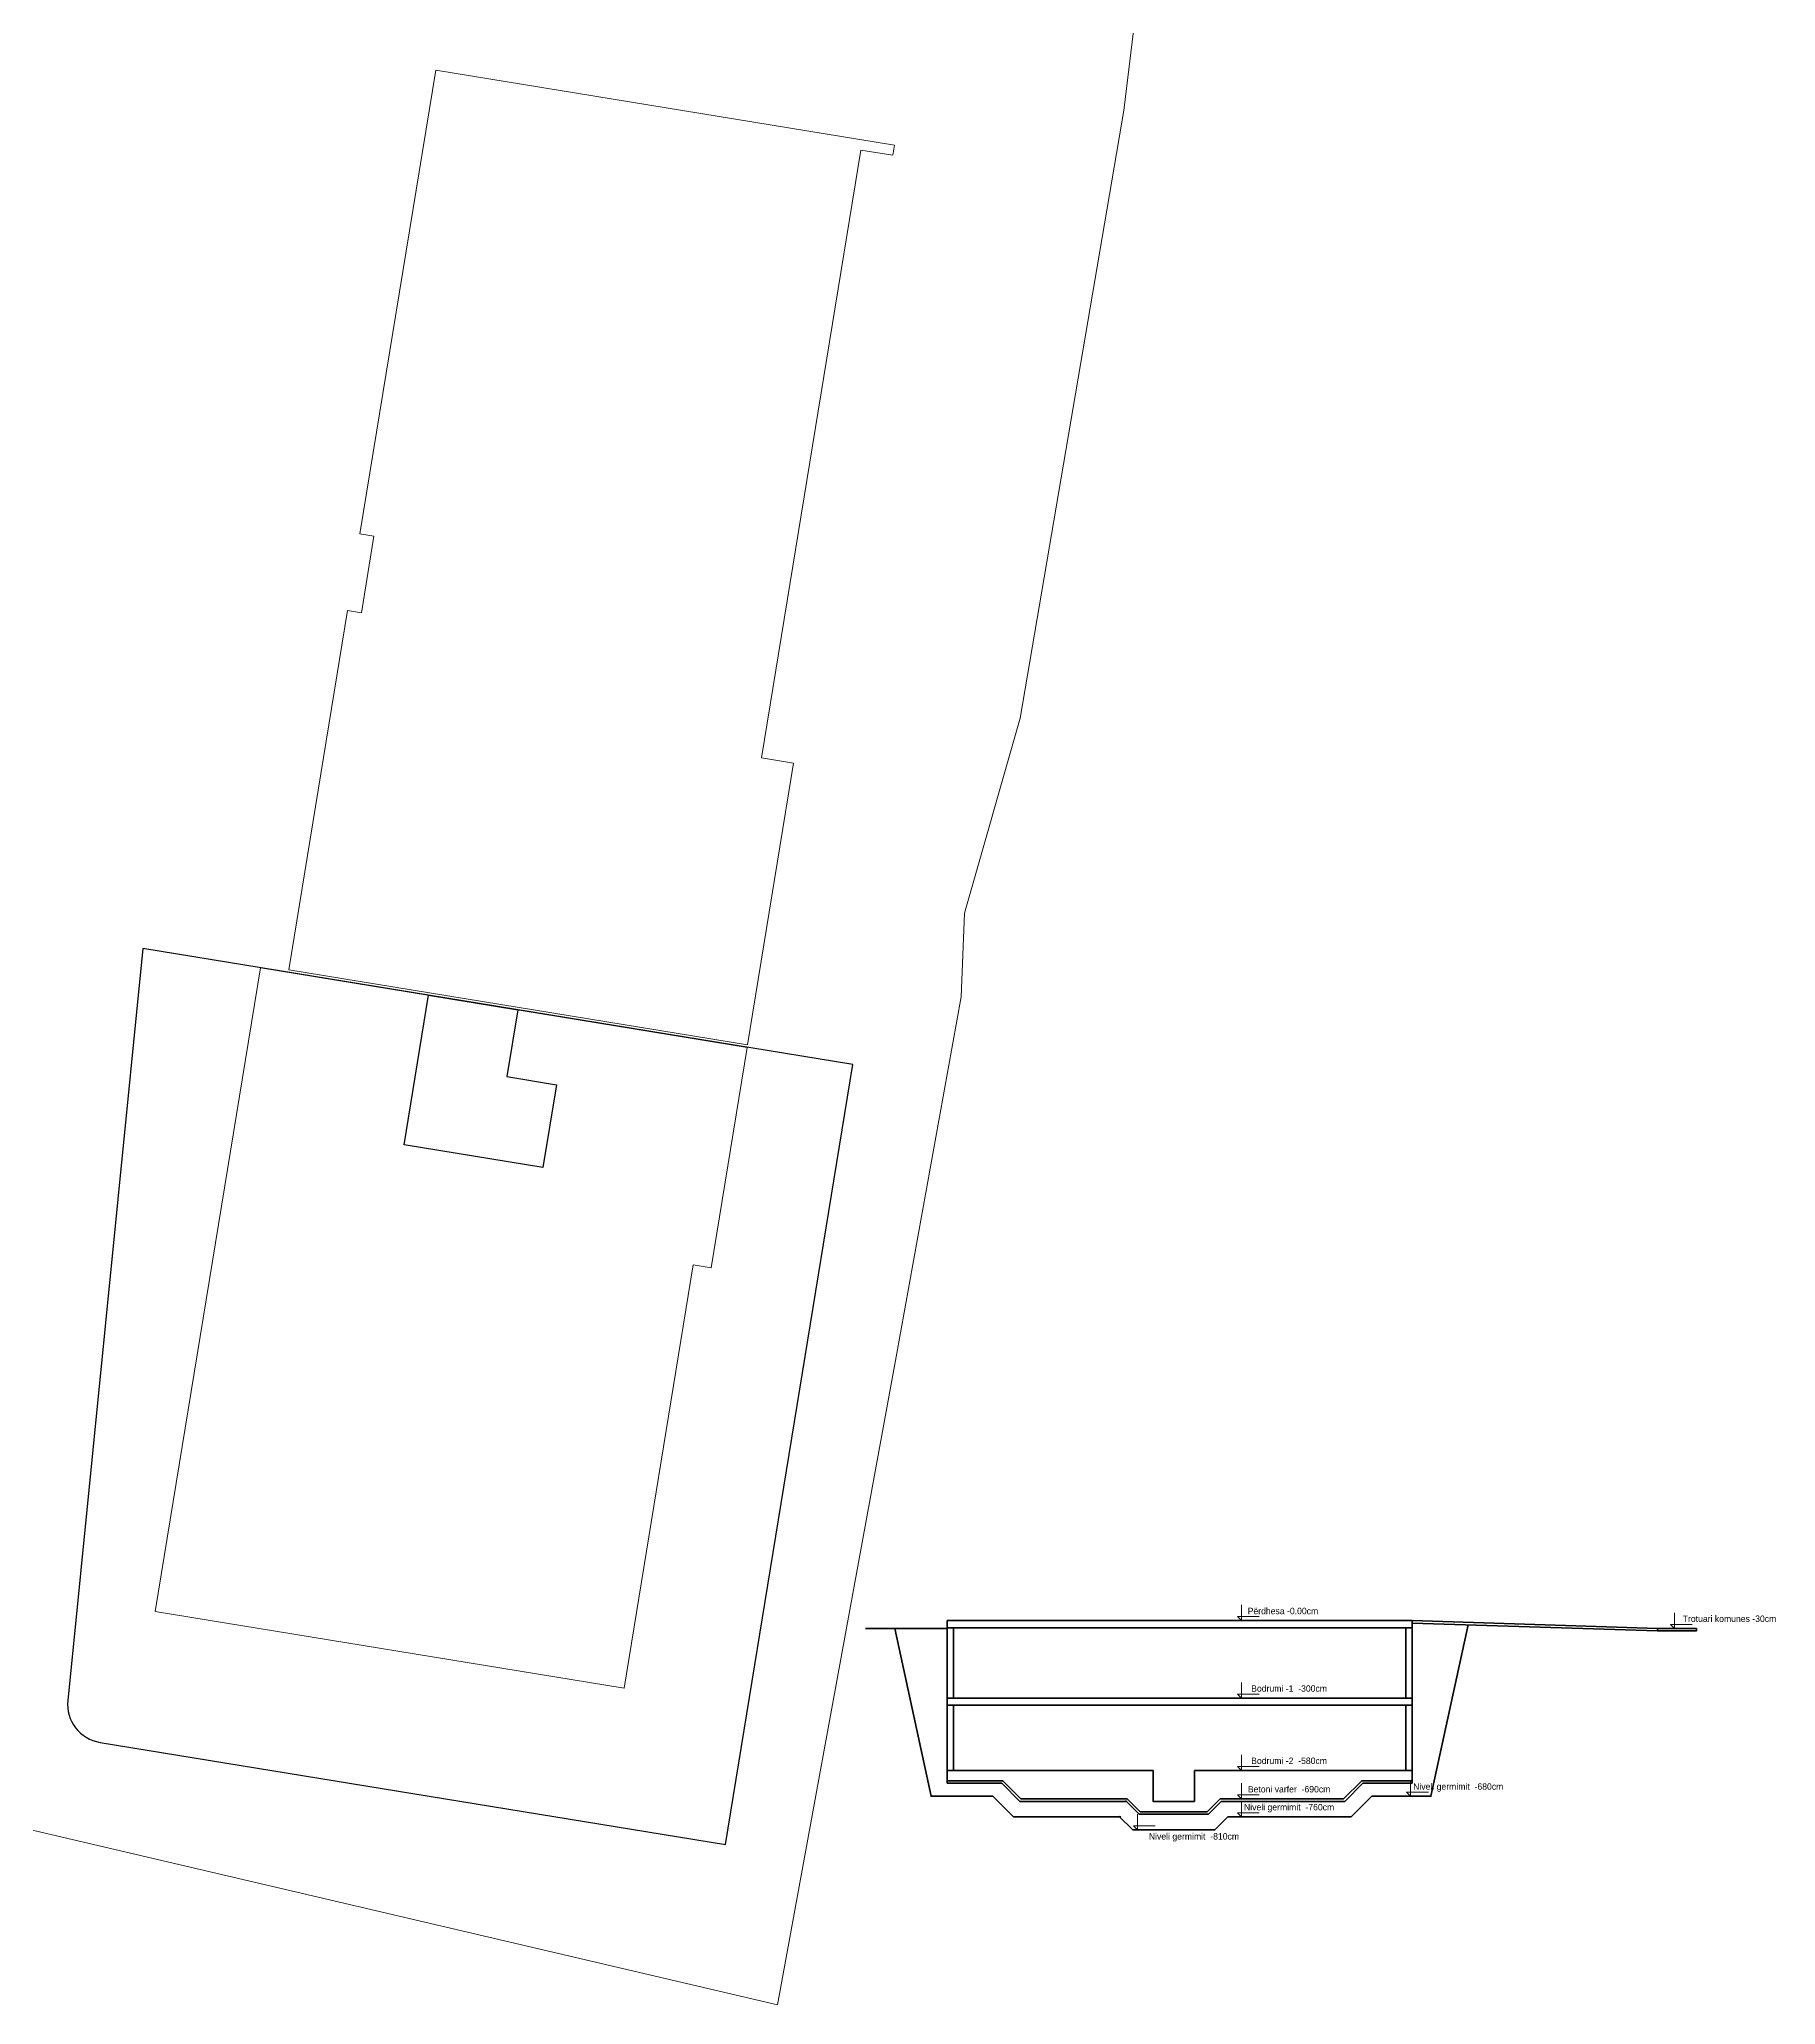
# Model space of a CAD drawing. Header units: metres. Extents: x 7511353 to 7511467, y 4692177 to 4692372.
# Drawn here: x 7511395.5 to 7511462.7, y 4692176.9 to 4692253 of the extents above; entities that cross this region are included whole.
import ezdxf

# ---------------------------------------------------------------- set-up
doc = ezdxf.new("R2010")
doc.units = ezdxf.units.M
for name, color, linetype, lineweight in [('2D Drafting - General_Pen_No__7', 7, 'Continuous', 35), ('2D Drafting - General_Pen_No__86', 173, 'Continuous', 20), ('A - Fleta_Pen_No__86', 173, 'Continuous', 20), ('ParcRePo', 7, 'Continuous', 0), ('urbanizem', 1, 'Continuous', 0)]:
    doc.layers.add(name, color=color, linetype=linetype, lineweight=lineweight)
doc.layers.add('bodrumi', color=5, linetype='Continuous')
doc.styles.add('GENERATED_STYLE_1', font='GOTHIC.TTF')

msp = doc.modelspace()

# ---------------------------------------------------------------- linework, layer by layer
at = {"layer": '2D Drafting - General_Pen_No__7', "color": 7, "linetype": 'Continuous', "lineweight": 35, "flags": 128}
for points in [[(7511430.617, 4692191.749), (7511448.633, 4692191.749)], [(7511430.617, 4692185.549), (7511430.617, 4692191.749)], [(7511430.617, 4692191.469), (7511448.633, 4692191.469)], [(7511430.867, 4692188.749), (7511430.867, 4692191.469)], [(7511447.063, 4692184.949), (7511449.351, 4692184.949), (7511450.791, 4692191.581)], [(7511448.383, 4692188.749), (7511448.383, 4692191.469)], [(7511448.633, 4692185.449), (7511448.633, 4692191.749)], [(7511458.133, 4692191.449), (7511448.633, 4692191.749)], [(7511458.133, 4692191.349), (7511448.633, 4692191.649)], [(7511427.455, 4692191.449), (7511430.617, 4692191.449)], [(7511432.389, 4692184.949), (7511429.998, 4692184.949), (7511428.587, 4692191.449)], [(7511430.617, 4692188.749), (7511448.633, 4692188.749)], [(7511430.617, 4692188.469), (7511448.633, 4692188.469)], [(7511430.867, 4692185.949), (7511430.867, 4692188.469)], [(7511448.383, 4692185.949), (7511448.383, 4692188.469)], [(7511430.617, 4692185.949), (7511438.593, 4692185.949)], [(7511430.617, 4692185.549), (7511432.778, 4692185.549)], [(7511430.617, 4692185.449), (7511430.617, 4692185.549)], [(7511430.617, 4692185.449), (7511432.737, 4692185.449)], [(7511432.737, 4692185.449), (7511433.437, 4692184.749), (7511437.593, 4692184.749)], [(7511432.778, 4692185.549), (7511433.478, 4692184.849), (7511437.593, 4692184.849)], [(7511437.523, 4692184.778), (7511438.052, 4692184.249), (7511440.735, 4692184.249), (7511441.235, 4692184.749), (7511446.015, 4692184.749), (7511446.715, 4692185.449), (7511448.633, 4692185.449)], [(7511437.593, 4692184.849), (7511438.093, 4692184.349), (7511440.693, 4692184.349), (7511441.193, 4692184.849), (7511445.973, 4692184.849), (7511446.673, 4692185.549), (7511448.633, 4692185.549)], [(7511438.593, 4692185.949), (7511438.593, 4692184.749), (7511440.193, 4692184.749), (7511440.193, 4692185.949)], [(7511440.193, 4692185.949), (7511448.633, 4692185.949)], [(7511432.389, 4692184.949), (7511433.189, 4692184.149), (7511437.345, 4692184.149)], [(7511447.063, 4692184.949), (7511446.263, 4692184.149), (7511441.483, 4692184.149)], [(7511437.274, 4692184.178), (7511437.804, 4692183.649), (7511440.983, 4692183.649), (7511441.483, 4692184.149)]]:
    msp.add_lwpolyline(points, dxfattribs=at)
msp.add_lwpolyline([(7511459.633, 4692191.449), (7511458.133, 4692191.449), (7511458.133, 4692191.349), (7511459.633, 4692191.349)], close=True, dxfattribs=at)
at = {"layer": '2D Drafting - General_Pen_No__86', "color": 173, "linetype": 'Continuous', "lineweight": 20, "flags": 128}
for points in [[(7511442.017, 4692192.355), (7511442.017, 4692191.749), (7511441.863, 4692191.903), (7511442.705, 4692191.903)], [(7511458.788, 4692192.055), (7511458.788, 4692191.449), (7511458.634, 4692191.603), (7511459.475, 4692191.603)], [(7511442.017, 4692189.355), (7511442.017, 4692188.749), (7511441.863, 4692188.903), (7511442.705, 4692188.903)], [(7511442.017, 4692186.555), (7511442.017, 4692185.949), (7511441.863, 4692186.103), (7511442.705, 4692186.103)], [(7511442.017, 4692185.455), (7511442.017, 4692184.849), (7511441.863, 4692185.003), (7511442.705, 4692185.003)], [(7511448.567, 4692185.555), (7511448.567, 4692184.949), (7511448.413, 4692185.103), (7511449.255, 4692185.103)], [(7511442.017, 4692184.755), (7511442.017, 4692184.149), (7511441.863, 4692184.303), (7511442.705, 4692184.303)], [(7511437.988, 4692184.255), (7511437.988, 4692183.649), (7511437.833, 4692183.803), (7511438.675, 4692183.803)]]:
    msp.add_lwpolyline(points, dxfattribs=at)
at = {"layer": 'bodrumi', "flags": 128}
msp.add_lwpolyline([(7511422.033, 4692183.074), (7511426.969, 4692213.275), (7511399.479, 4692217.768), (7511396.566, 4692188.662, 0.396098), (7511397.817, 4692187.032)], format="xyb", close=True, dxfattribs=at)
msp.add_lwpolyline([(7511414.965, 4692209.288), (7511409.587, 4692210.168), (7511410.533, 4692215.961), (7511413.988, 4692215.396), (7511413.565, 4692212.81), (7511415.49, 4692212.496), (7511414.966, 4692209.29)], dxfattribs=at)
at = {"layer": 'ParcRePo', "flags": 128}
msp.add_lwpolyline([(7511438.476, 4692258.633), (7511437.466, 4692250.214), (7511433.445, 4692226.686), (7511431.285, 4692219.136), (7511431.165, 4692215.906), (7511428.644, 4692201.967), (7511424.053, 4692176.878), (7511392.374, 4692184.299), (7511391.774, 4692184.439), (7511391.754, 4692184.439), (7511391.594, 4692184.479), (7511374.173, 4692189.119), (7511355.624, 4692194.06), (7511353.224, 4692194.68), (7511356.019, 4692233.288), (7511356.846, 4692244.708), (7511357.263, 4692252.689), (7511359.038, 4692286.715)], dxfattribs=at)
at = {"layer": 'urbanizem', "linetype": 'Continuous', "flags": 128}
for points in [[(7511422.887, 4692214.043), (7511424.669, 4692224.947), (7511423.436, 4692225.149), (7511427.283, 4692248.687), (7511428.516, 4692248.486), (7511428.581, 4692248.881), (7511410.816, 4692251.784), (7511407.88, 4692233.822), (7511408.423, 4692233.733), (7511407.939, 4692230.773), (7511407.397, 4692230.862), (7511405.122, 4692216.946)], [(7511418.107, 4692189.138), (7511420.785, 4692205.52), (7511421.477, 4692205.407), (7511422.872, 4692213.944), (7511404.024, 4692217.025), (7511399.951, 4692192.105)]]:
    msp.add_lwpolyline(points, close=True, dxfattribs=at)

# ---------------------------------------------------------------- texts
at = {"layer": 'A - Fleta_Pen_No__86', "color": 173, "linetype": 'Continuous', "lineweight": 20, "char_height": 0.25, "attachment_point": 8, "style": 'GENERATED_STYLE_1'}
for s, insert in [('\\A1;Përdhesa -0.00cm', (7511443.622, 4692191.993)), ('\\A1;Trotuari komunes -30cm', (7511460.915, 4692191.693)), ('\\A1;Bodrumi -1  -300cm', (7511443.861, 4692188.993)), ('\\A1;Bodrumi -2  -580cm', (7511443.861, 4692186.193)), ('\\A1;Niveli germimit  -680cm', (7511450.411, 4692185.125)), ('\\A1;Niveli germimit  -760cm', (7511443.861, 4692184.325)), ('\\A1;Betoni varfer  -690cm', (7511443.861, 4692185.093)), ('\\A1;Niveli germimit  -810cm', (7511440.177, 4692183.196))]:
    msp.add_mtext(s, dxfattribs=dict(at, insert=insert))

doc.saveas('drawing.dxf')
